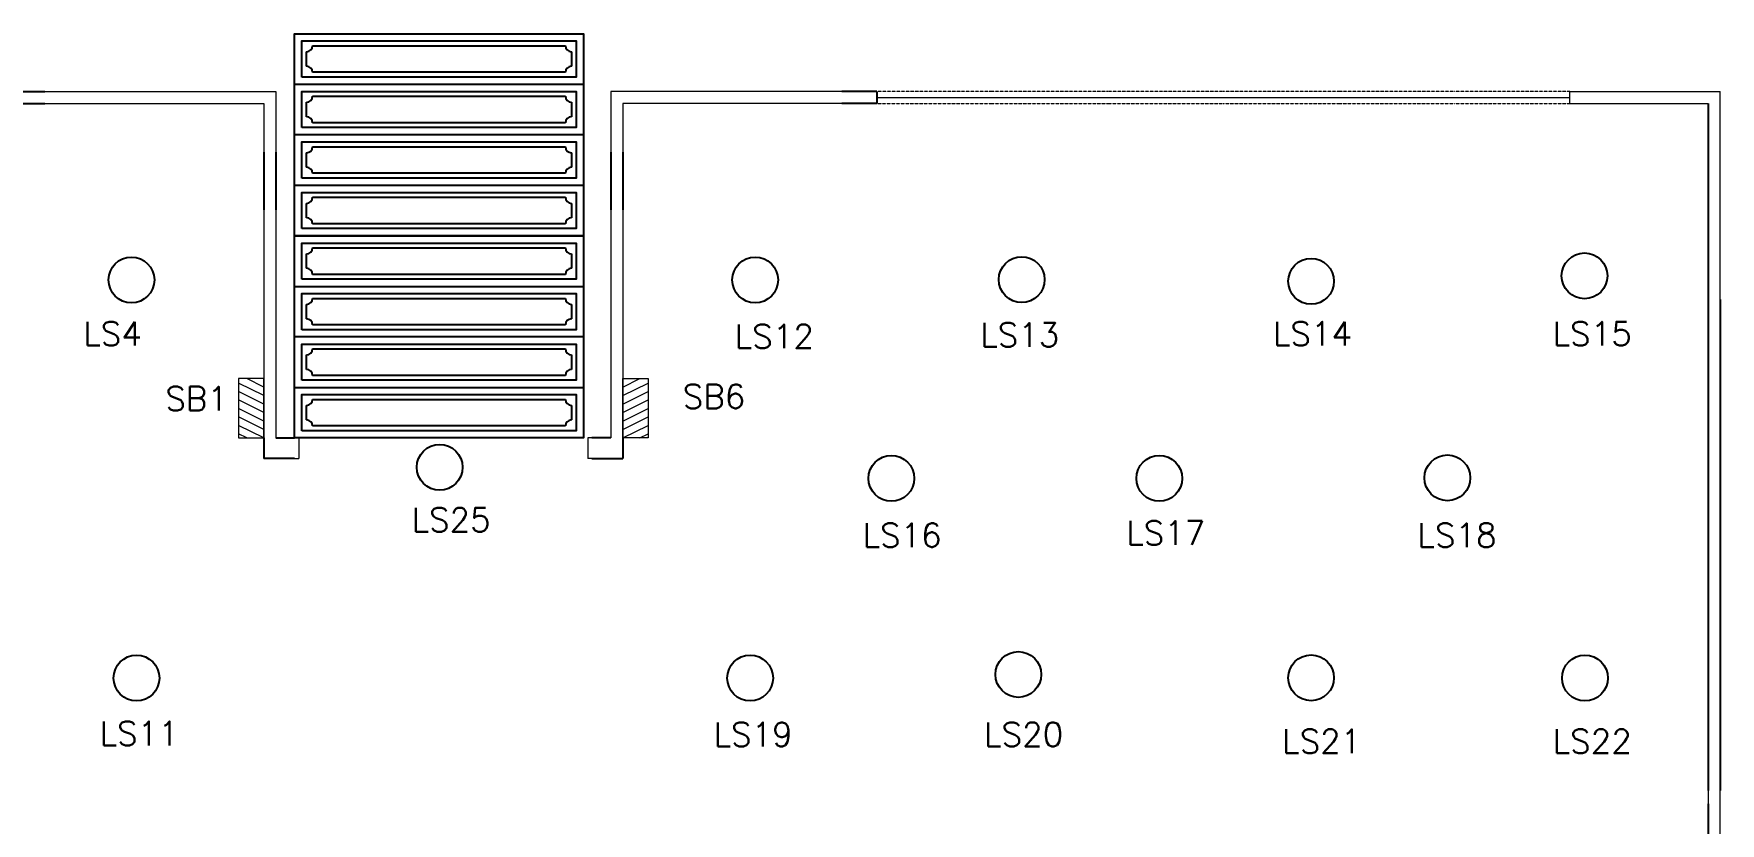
# Model space of a CAD drawing. Header units: millimetres. Extents: x 3577 to 14317, y 335 to 8167.
# Drawn here: x 7274 to 14317, y 4869 to 8167 of the extents above; entities that cross this region are included whole.
import ezdxf

# ---------------------------------------------------------------- set-up
doc = ezdxf.new("R2010")
doc.units = ezdxf.units.MM
doc.linetypes.add('DASHEDX2', pattern=[1.5, 1, -0.5])
doc.layers.add('Legend', color=6, linetype='Continuous')
doc.styles.add('style1', font='txt.shx', dxfattribs={"height": 41})

# ---------------------------------------------------------------- blocks, each defined once
blk = doc.blocks.new('Garage Door - Paneled 10 ft.')
for p, q in [((0, 63), (120, 63)), ((120, 42), (0, 42)), ((0, 21), (120, 21))]:
    blk.add_line(p, q)
for points in [[(0, 0), (0, 84), (120, 84), (120, 0)], [(3, 66), (3, 81), (117, 81), (117, 66)], [(3, 45), (3, 60), (117, 60), (117, 45)], [(3, 24), (3, 39), (117, 39), (117, 24)], [(3, 3), (3, 18), (117, 18), (117, 3)]]:
    blk.add_lwpolyline(points, close=True)
for points in [[(7.5, 79), (112.5, 79)], [(5, 70.5), (5, 76.5)], [(115, 76.5), (115, 70.5)], [(112.5, 68), (7.5, 68)], [(7.5, 58), (112.5, 58)], [(5, 49.5), (5, 55.5)], [(115, 55.5), (115, 49.5)], [(112.5, 47), (7.5, 47)], [(7.5, 37), (112.5, 37)], [(5, 28.5), (5, 34.5)], [(115, 34.5), (115, 28.5)], [(112.5, 26), (7.5, 26)], [(7.5, 16), (112.5, 16)], [(5, 7.5), (5, 13.5)], [(115, 13.5), (115, 7.5)], [(112.5, 5), (7.5, 5)]]:
    blk.add_lwpolyline(points)
for centre, start, end in [((4.9375, 79.0625), 271.3972, 358.6028), ((115.0625, 79.0625), 181.3972, 268.6028), ((4.9375, 67.9375), 1.397181, 88.60282), ((115.0625, 67.9375), 91.39719, 178.6028), ((4.9375, 58.0625), 271.3972, 358.6028), ((115.0625, 58.0625), 181.3972, 268.6028), ((4.9375, 46.9375), 1.397181, 88.60282), ((115.0625, 46.9375), 91.39719, 178.6028), ((4.9375, 37.0625), 271.3972, 358.6028), ((115.0625, 37.0625), 181.3972, 268.6028), ((4.9375, 25.9375), 1.397181, 88.60282), ((115.0625, 25.9375), 91.39719, 178.6028), ((4.9375, 16.0625), 271.3972, 358.6028), ((115.0625, 16.0625), 181.3972, 268.6028), ((4.9375, 4.9375), 1.397181, 88.60282), ((115.0625, 4.9375), 91.39719, 178.6028)]:
    blk.add_arc(centre, 2.5633, start, end)

msp = doc.modelspace()

# ---------------------------------------------------------------- linework, layer by layer
for p, q in [((7174.5, 7925.8), (7320.2, 7925.8)), ((10794, 7925.8), (10648.3, 7925.8)), ((10794, 7925.8), (10794, 7875.6)), ((7174.5, 7875.6), (7320.2, 7875.6)), ((10794, 7875.6), (10648.3, 7875.6)), ((14266.5, 7875.6), (14266.5, 7155.6)), ((8234.8, 7672.1), (8234.8, 7430.8)), ((8285.1, 7672.1), (8285.1, 7430.8)), ((9683.4, 7672.1), (9683.4, 7430.8)), ((9733.6, 7672.1), (9733.6, 7430.8)), ((14266.5, 7155.6), (14266.5, 7056.5)), ((14266.5, 7056.5), (14266.5, 6332.8)), ((14316.7, 7056.5), (14316.7, 6332.8)), ((8234.8, 6478.5), (8234.8, 6428.3)), ((8234.8, 6428.3), (8234.8, 6392.6)), ((8285.1, 6478.5), (8363.3, 6478.5)), ((9683.4, 6478.5), (9605.1, 6478.5)), ((9733.6, 6478.5), (9733.6, 6428.3)), ((9733.6, 6428.3), (9733.6, 6392.6)), ((8363.3, 6392.5), (8234.8, 6392.6)), ((9605.1, 6392.5), (9733.6, 6392.6)), ((14266.5, 6332.8), (14266.5, 5006.1)), ((14316.7, 6332.8), (14316.7, 5006.1)), ((14266.5, 4950.4), (14266.5, 4790.4))]:
    msp.add_line(p, q)
at = {"linetype": 'Continuous', "lineweight": 13}
for p, q in [((7320.2, 7925.8), (8285.1, 7925.8)), ((8285.1, 7925.8), (8285.1, 7875.6)), ((9683.4, 7925.8), (9683.4, 7875.6)), ((10648.3, 7925.8), (9683.4, 7925.8)), ((14316.7, 7056.5), (14316.7, 7925.8)), ((14316.7, 7925.8), (14316.7, 7925.8)), ((8234.8, 7875.6), (8234.8, 7672.1)), ((8285.1, 7875.6), (8285.1, 7672.1)), ((9683.4, 7875.6), (9683.4, 7672.1)), ((9733.6, 7875.6), (9733.6, 7672.1)), ((14266.5, 7875.6), (14266.5, 7056.5)), ((8285.1, 7430.8), (8285.1, 6478.5)), ((9683.4, 7430.8), (9683.4, 6478.5)), ((8363.3, 6478.5), (8380.6, 6478.5)), ((8380.6, 6478.5), (8380.6, 6457)), ((8380.6, 6457), (8380.6, 6435.5)), ((8380.6, 6435.5), (8380.6, 6414)), ((8380.6, 6414), (8380.6, 6392.5)), ((9605.1, 6478.5), (9587.9, 6478.5)), ((9587.9, 6478.5), (9587.9, 6457)), ((9587.9, 6457), (9587.9, 6435.5)), ((9587.9, 6435.5), (9587.9, 6414)), ((9587.9, 6414), (9587.9, 6392.5)), ((8363.3, 6392.5), (8380.6, 6392.5)), ((9605.1, 6392.5), (9587.9, 6392.5)), ((14316.7, 4719.7), (14316.7, 5006.1))]:
    msp.add_line(p, q, dxfattribs=at)
at = {"linetype": 'DASHEDX2', "lineweight": 13}
for p, q in [((11276.4, 7925.8), (10794, 7925.8)), ((11758.9, 7925.8), (11276.4, 7925.8)), ((12241.3, 7925.8), (11758.9, 7925.8)), ((12723.7, 7925.8), (12241.3, 7925.8)), ((13206.1, 7925.8), (12723.7, 7925.8)), ((13688.6, 7925.8), (13206.1, 7925.8)), ((10794, 7875.6), (11276.4, 7875.6)), ((11276.4, 7875.6), (11758.9, 7875.6)), ((11758.9, 7875.6), (12241.3, 7875.6)), ((12241.3, 7875.6), (12723.7, 7875.6)), ((12723.7, 7875.6), (13206.1, 7875.6)), ((13206.1, 7875.6), (13688.6, 7875.6))]:
    msp.add_line(p, q, dxfattribs=at)
at = {"lineweight": 13}
for p, q in [((10794, 7900.7), (11276.4, 7900.7)), ((11276.4, 7900.7), (11758.9, 7900.7)), ((11758.9, 7900.7), (12241.3, 7900.7)), ((12241.3, 7900.7), (12723.7, 7900.7)), ((12723.7, 7900.7), (13206.1, 7900.7)), ((13206.1, 7900.7), (13688.6, 7900.7)), ((13688.6, 7925.8), (14316.7, 7925.8)), ((13688.6, 7875.6), (13688.6, 7925.8)), ((7320.2, 7875.6), (8234.8, 7875.6)), ((10648.3, 7875.6), (9733.6, 7875.6)), ((13688.6, 7875.6), (14266.5, 7875.6)), ((8234.8, 7430.8), (8234.8, 6478.5)), ((9733.6, 7430.8), (9733.6, 6478.5)), ((14266.5, 5006.1), (14266.5, 4950.4))]:
    msp.add_line(p, q, dxfattribs=at)
at = {"color": 5, "lineweight": 13}
for p, q in [((8234.8, 6726.3), (8128.7, 6726.3)), ((8128.7, 6726.3), (8128.7, 6478.5)), ((8234.8, 6655.5), (8128.7, 6707.8)), ((8234.8, 6690.9), (8163.1, 6726.3)), ((8234.8, 6690.9), (8234.8, 6726.3)), ((8234.8, 6655.5), (8234.8, 6690.9)), ((9733.6, 6690.9), (9733.6, 6726.3)), ((9733.6, 6726.3), (9839.8, 6726.3)), ((9733.6, 6690.9), (9805.4, 6726.3)), ((9733.6, 6655.5), (9839.8, 6707.8)), ((9733.6, 6655.5), (9733.6, 6690.9)), ((9839.8, 6726.3), (9839.8, 6478.5)), ((8234.8, 6620.1), (8128.7, 6672.4)), ((8234.8, 6584.7), (8128.7, 6637.1)), ((8234.8, 6620.1), (8234.8, 6655.5)), ((9733.6, 6620.1), (9839.8, 6672.4)), ((9733.6, 6620.1), (9733.6, 6655.5)), ((9733.6, 6584.7), (9839.8, 6637.1)), ((8234.8, 6549.3), (8128.7, 6601.7)), ((8234.8, 6513.9), (8128.7, 6566.3)), ((8234.8, 6584.7), (8234.8, 6620.1)), ((8234.8, 6549.3), (8234.8, 6584.7)), ((9733.6, 6584.7), (9733.6, 6620.1)), ((9733.6, 6549.3), (9839.8, 6601.7)), ((9733.6, 6549.3), (9733.6, 6584.7)), ((9733.6, 6513.9), (9839.8, 6566.3)), ((8234.8, 6478.5), (8128.7, 6530.9)), ((8163.1, 6478.5), (8128.7, 6495.5)), ((8234.8, 6513.9), (8234.8, 6549.3)), ((8234.8, 6478.5), (8234.8, 6513.9)), ((9733.6, 6513.9), (9733.6, 6549.3)), ((9733.6, 6478.5), (9839.8, 6530.9)), ((9733.6, 6478.5), (9733.6, 6513.9)), ((9805.4, 6478.5), (9839.8, 6495.5)), ((8128.7, 6478.5), (8234.8, 6478.5)), ((9839.8, 6478.5), (9733.6, 6478.5))]:
    msp.add_line(p, q, dxfattribs=at)
at = {"color": 5}
for centre in [(7681.9, 7138.6), (10286.5, 7138.6), (11399.5, 7140), (12608.1, 7132.9), (13749.9, 7155.6), (8969, 6356), (10855.3, 6309.7), (11974.1, 6309.7), (13177.3, 6311.8), (7703, 5475.6), (10265.5, 5475.6), (11385.5, 5490.6), (12608.1, 5476.6), (13751.5, 5475.6)]:
    msp.add_circle(centre, 95.6, dxfattribs=at)

# ---------------------------------------------------------------- block references
at = {"xscale": 10.05062997474306, "yscale": 10.05062997474124, "zscale": 10.05062997474096}
for p in [(8363.3, 7322.8), (8363.3, 6478.5)]:
    msp.add_blockref('Garage Door - Paneled 10 ft.', p, dxfattribs=at)

# ---------------------------------------------------------------- texts
at = {"layer": 'Legend', "char_height": 100, "width": 307.012, "attachment_point": 1, "style": 'style1'}
for s, insert in [('{\\C7;LS4}', (7481.3, 6964.2)), ('{\\C7;LS12}', (10201.4, 6953.1)), ('{\\C7;LS13 }', (11226.8, 6959.3)), ('{\\C7;LS14}', (12449.1, 6964.1)), ('{\\C7;LS15}', (13617.2, 6964.1)), ('{\\C7;SB1}', (7823.3, 6693)), ('{\\C7;SB6}', (9984, 6701.7)), ('{\\C7;LS25}', (8851.8, 6186.9)), ('{\\C7;LS17}', (11836.4, 6132)), ('{\\C7;LS16}', (10735.3, 6122.4)), ('{\\C7;LS18}', (13052.3, 6122.4)), ('{\\C7;LS11}', (7549.5, 5294.4)), ('{\\C7;LS19}', (10112.9, 5290.3)), ('{\\C7;LS20}', (11242.7, 5290.3)), ('{\\C7;LS21}', (12487.4, 5261.6)), ('{\\C7;LS22}', (13617.2, 5261.6))]:
    msp.add_mtext(s, dxfattribs=dict(at, insert=insert))

doc.saveas('drawing.dxf')
